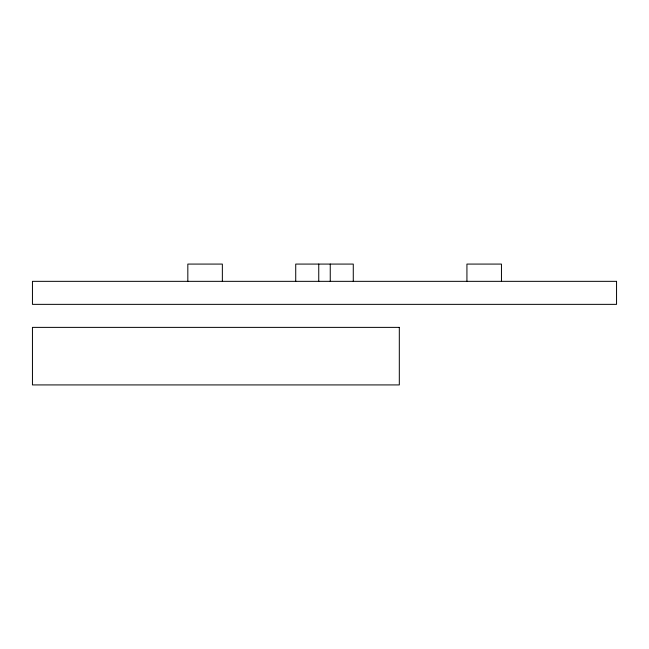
<?xml version="1.0" encoding="UTF-8"?>
<svg xmlns="http://www.w3.org/2000/svg" width="649" height="649" viewBox="0 0 649 649"><rect width="100%" height="100%" fill="white"/><g stroke="black" fill="none" stroke-linecap="round" stroke-linejoin="round"><path stroke-width="0.97" d="M501.458 281.341L501.458 264.078L466.931 264.078L466.931 281.341M353.275 281.341L353.275 264.078L295.725 264.078L295.725 281.341M330.252 264.078L330.252 281.341M318.748 264.078L318.748 281.341M222.356 281.341L222.356 264.078L187.829 264.078L187.829 281.341M616.55 281.341L32.45 281.341L32.45 304.357L616.55 304.357L616.55 281.341M399.313 327.38L32.45 327.38L32.45 384.922L399.313 384.922L399.313 327.38"/></g></svg>
